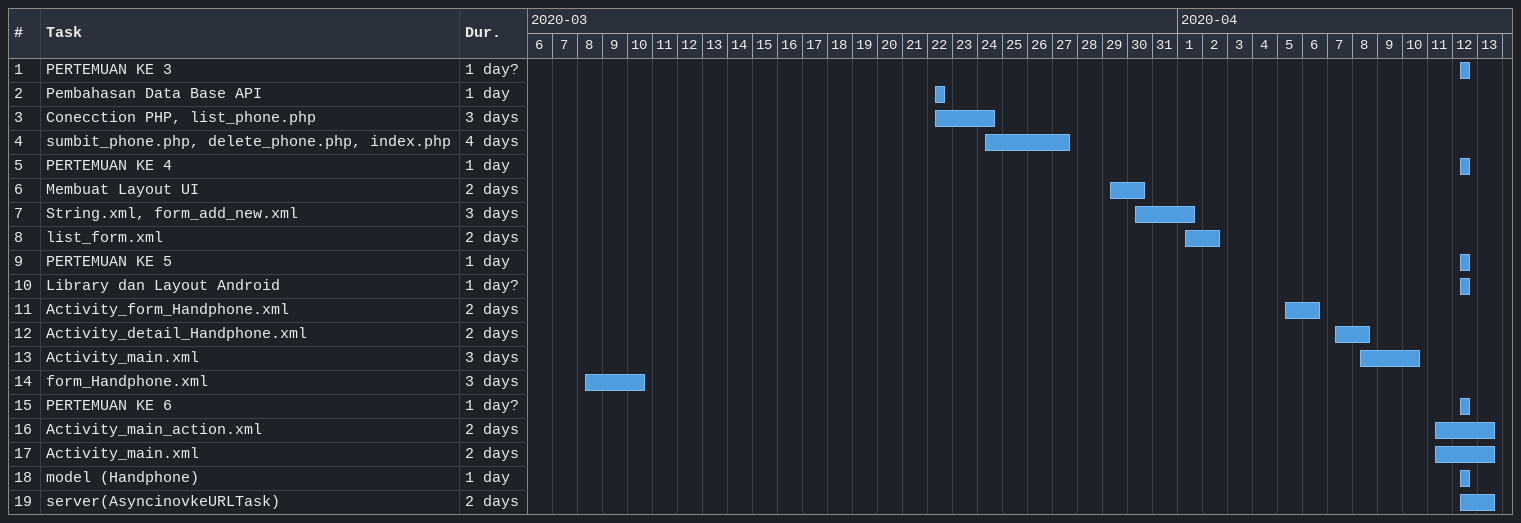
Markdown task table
| ID | Task | Duration | Start | Finish |
|---|---|---|---|---|
| 1 | PERTEMUAN KE 3 | 1d? | 2020-04-12 | 2020-04-12 |
| 2 | Pembahasan Data Base API | 1d | 2020-03-22 | 2020-03-22 |
| 3 | Conecction PHP, list_phone.php | 3d | 2020-03-22 | 2020-03-24 |
| 4 | sumbit_phone.php, delete_phone.php, index.php | 4d | 2020-03-24 | 2020-03-27 |
| 5 | PERTEMUAN KE 4 | 1d | 2020-04-12 | 2020-04-12 |
| 6 | Membuat Layout UI | 2d | 2020-03-29 | 2020-03-30 |
| 7 | String.xml, form_add_new.xml | 3d | 2020-03-30 | 2020-04-01 |
| 8 | list_form.xml | 2d | 2020-04-01 | 2020-04-02 |
| 9 | PERTEMUAN KE 5 | 1d | 2020-04-12 | 2020-04-12 |
| 10 | Library dan Layout Android | 1d? | 2020-04-12 | 2020-04-12 |
| 11 | Activity_form_Handphone.xml | 2d | 2020-04-05 | 2020-04-06 |
| 12 | Activity_detail_Handphone.xml | 2d | 2020-04-07 | 2020-04-08 |
| 13 | Activity_main.xml | 3d | 2020-04-08 | 2020-04-10 |
| 14 | form_Handphone.xml | 3d | 2020-03-08 | 2020-03-10 |
| 15 | PERTEMUAN KE 6 | 1d? | 2020-04-12 | 2020-04-12 |
| 16 | Activity_main_action.xml | 2d | 2020-04-11 | 2020-04-13 |
| 17 | Activity_main.xml | 2d | 2020-04-11 | 2020-04-13 |
| 18 | model (Handphone) | 1d | 2020-04-12 | 2020-04-12 |
| 19 | server(AsyncinovkeURLTask) | 2d | 2020-04-12 | 2020-04-13 |
